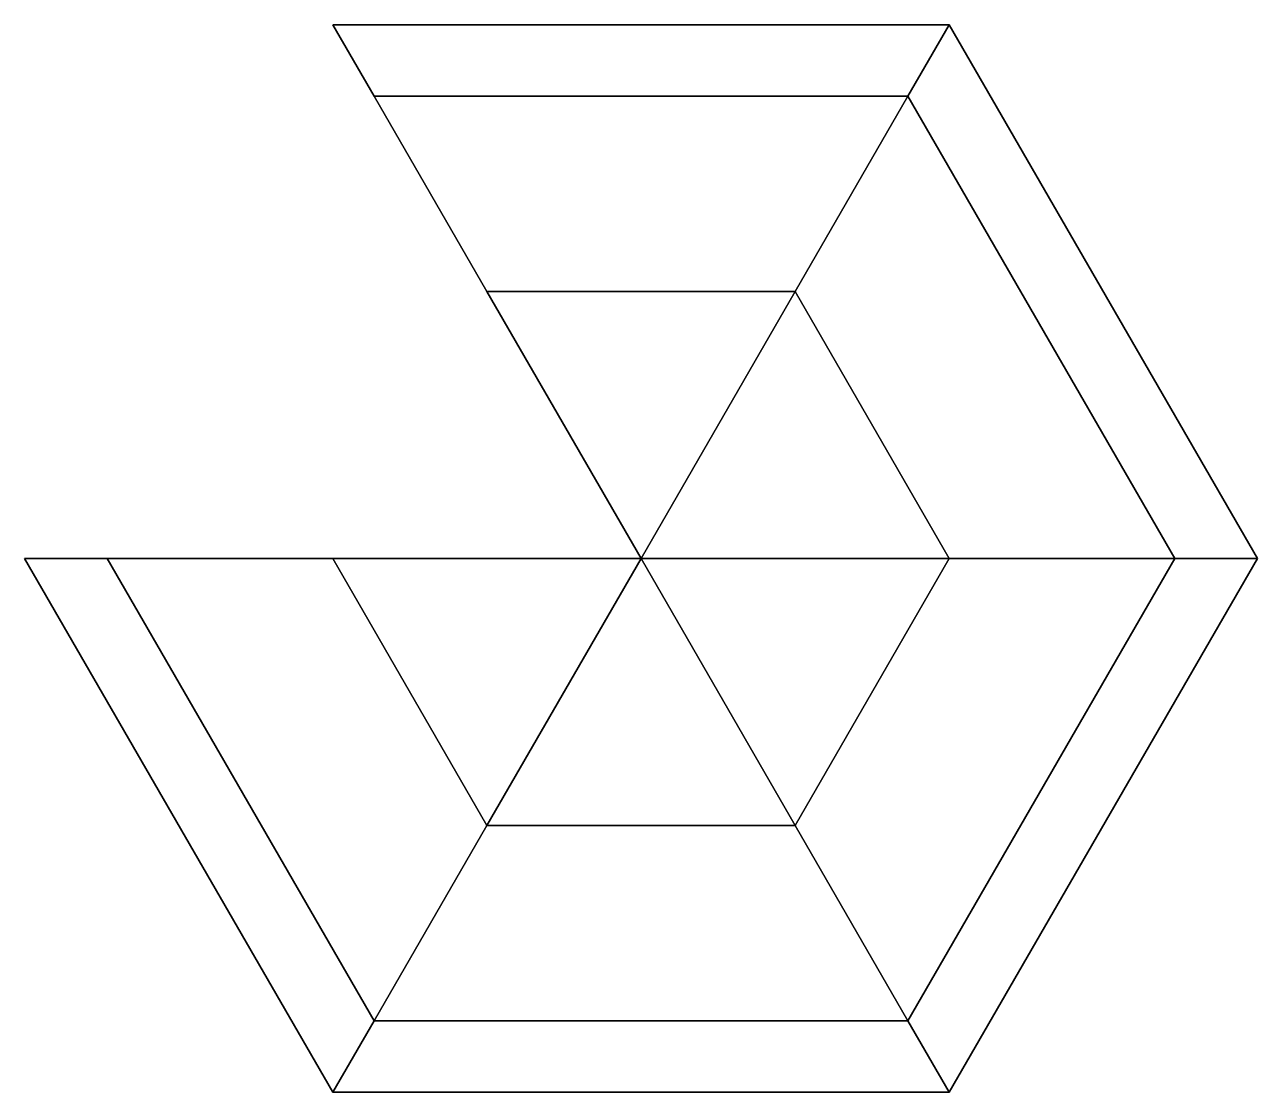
# Model space of a CAD drawing. Extents: x -1 to 1, y -0.87 to 0.87.
import ezdxf

# ---------------------------------------------------------------- set-up
doc = ezdxf.new("R2010")
doc.units = 0
doc.layers.get('0').update_dxf_attribs({"linetype": 'CONTINUOUS'})

msp = doc.modelspace()

# ---------------------------------------------------------------- meshes
mesh = msp.add_polymesh((6, 7), dxfattribs=dict(m_close=True))
for k, corner in enumerate([(0, 0, 1), (-0.5, 0, 0.866), (-0.866, 0, 0.5), (-1, 0), (-0.866, 0, -0.5), (-0.5, 0, -0.866), (0, 0, -1), (0, 0, 1), (-0.25, -0.433, 0.866), (-0.433, -0.75, 0.5), (-0.5, -0.866), (-0.433, -0.75, -0.5), (-0.25, -0.433, -0.866), (0, 0, -1), (0, 0, 1), (0.25, -0.433, 0.866), (0.433, -0.75, 0.5), (0.5, -0.866), (0.433, -0.75, -0.5), (0.25, -0.433, -0.866), (0, 0, -1), (0, 0, 1), (0.5, 0, 0.866), (0.866, 0, 0.5), (1, 0), (0.866, 0, -0.5), (0.5, 0, -0.866), (0, 0, -1), (0, 0, 1), (0.25, 0.433, 0.866), (0.433, 0.75, 0.5), (0.5, 0.866), (0.433, 0.75, -0.5), (0.25, 0.433, -0.866), (0, 0, -1), (0, 0, 1), (-0.25, 0.433, 0.866), (-0.433, 0.75, 0.5), (-0.5, 0.866), (-0.433, 0.75, -0.5), (-0.25, 0.433, -0.866), (0, 0, -1)]):
    mesh.set_mesh_vertex(divmod(k, 7), corner)

doc.saveas('drawing.dxf')
